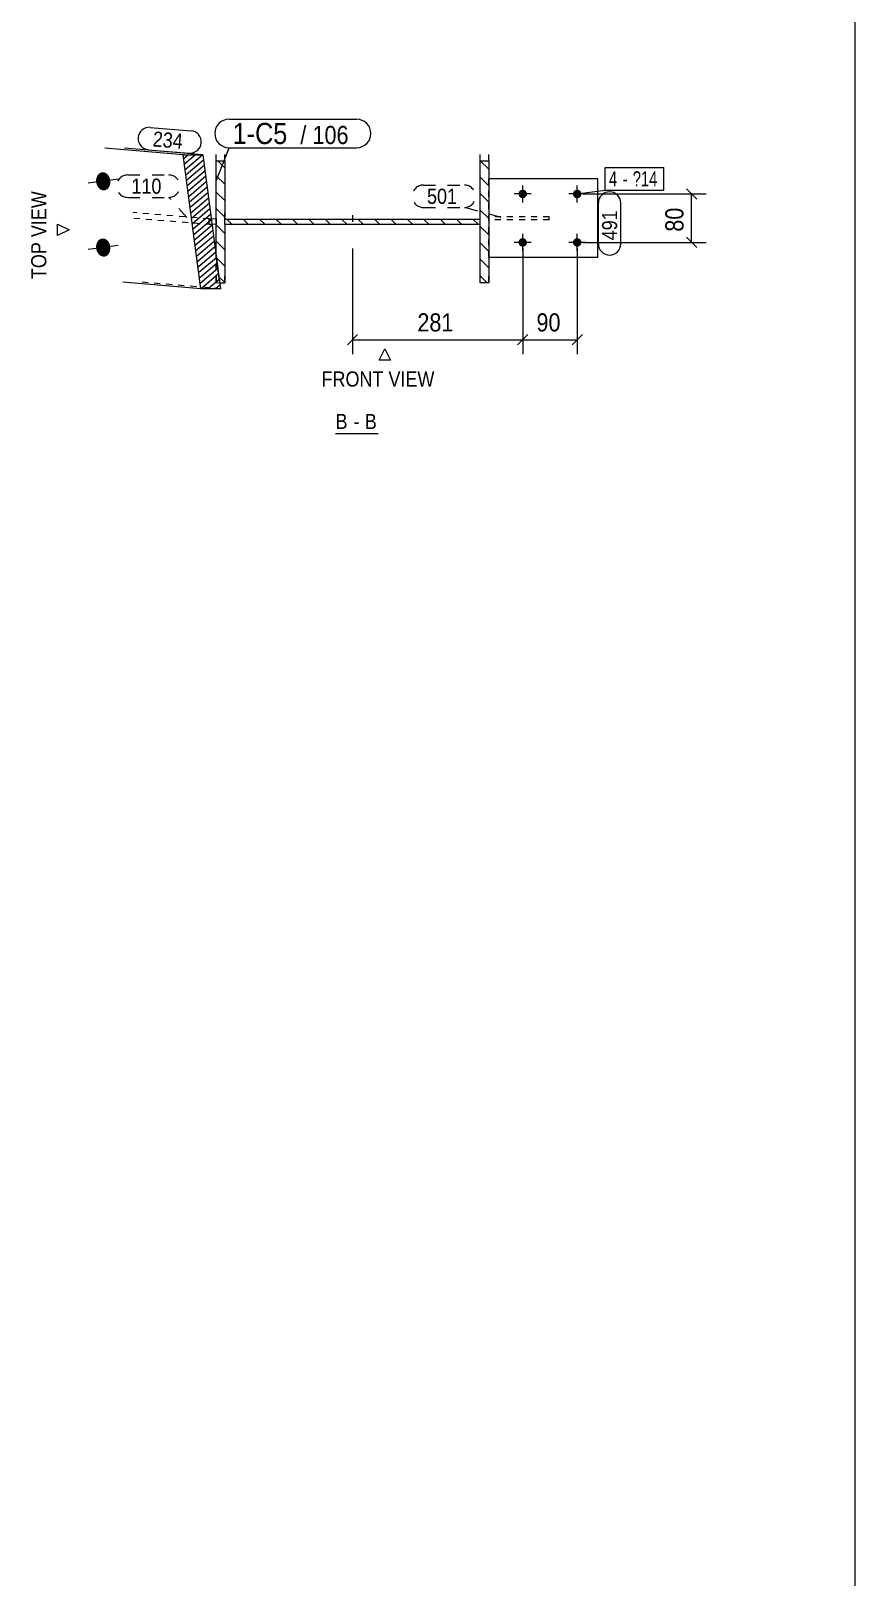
# Model space of a CAD drawing. Header units: millimetres. Extents: x 2 to 579, y 1 to 825.
# Drawn here: x 442.9 to 579, y 310.4 to 565.7 of the extents above; entities that cross this region are included whole.
import ezdxf

# ---------------------------------------------------------------- set-up
doc = ezdxf.new("R2010")
doc.units = ezdxf.units.MM
for name, pattern in [('XKITLINE00', [0]), ('XKITLINE01', [4, 1, -1, 1, -1]), ('XKITLINE02', [4, 2, -2]), ('XKITLINE03', [6, 3, -1, 1, -1])]:
    doc.linetypes.add(name, pattern=pattern)
for name, color, linetype, lineweight in [('Bolt', 3, 'Continuous', 0), ('BoltMark', 7, 'Continuous', 0), ('Dimensions', 7, 'Continuous', 0), ('DrawingSheet', 5, 'Continuous', 0), ('OtherObjectType', 7, 'Continuous', 0), ('Part', 2, 'Continuous', 0), ('PartMark', 7, 'Continuous', 0)]:
    doc.layers.add(name, color=color, linetype=linetype, lineweight=lineweight)
doc.styles.add('ARIAL', font='ARIAL.TTF')
doc.styles.add('ARIAL_NARROW', font='ARIALN.TTF')

# ---------------------------------------------------------------- blocks, each defined once
blk = doc.blocks.new('*A3')
at = {"layer": 'Part', "color": 7, "linetype": 'XKITLINE00', "lineweight": 0}
for p, q in [((468.94, 545.24), (468.15, 544.57)), ((470.11, 545.24), (468.27, 543.68)), ((471.29, 545.24), (468.38, 542.78)), ((471.41, 544.35), (468.5, 541.89)), ((471.29, 545.24), (471.29, 545.24)), ((471.53, 543.45), (468.62, 540.99)), ((471.65, 542.56), (468.74, 540.1)), ((471.76, 541.66), (468.86, 539.2)), ((471.88, 540.77), (468.98, 538.31)), ((472, 539.87), (469.1, 537.41)), ((472.12, 538.98), (469.22, 536.52)), ((472.24, 538.08), (469.34, 535.62)), ((472.36, 537.19), (469.46, 534.73)), ((472.48, 536.29), (469.58, 533.83)), ((472.6, 535.4), (469.69, 532.94)), ((472.72, 534.5), (469.81, 532.04)), ((472.84, 533.61), (469.93, 531.15)), ((472.95, 532.71), (470.05, 530.25)), ((473.07, 531.82), (470.17, 529.36)), ((473.19, 530.92), (470.29, 528.46)), ((473.31, 530.03), (470.41, 527.57)), ((473.43, 529.13), (470.53, 526.67)), ((473.55, 528.24), (470.65, 525.78)), ((473.67, 527.35), (470.77, 524.89)), ((473.79, 526.45), (470.88, 523.99)), ((473.91, 525.56), (471.03, 523.12)), ((474.03, 524.66), (472.21, 523.12)), ((474.15, 523.77), (473.38, 523.12))]:
    blk.add_line(p, q, dxfattribs=at)
blk = doc.blocks.new('*A4')
at = {"layer": 'Part', "color": 7, "linetype": 'XKITLINE00', "lineweight": 0}
for p, q in [((474.92, 543.09), (473.78, 544.24)), ((518.52, 542.84), (517.12, 544.24)), ((517.12, 544.24), (517.12, 544.24)), ((474.92, 540.38), (473.52, 541.78)), ((518.52, 540.13), (517.12, 541.53)), ((474.92, 537.67), (473.52, 539.07)), ((518.52, 537.42), (517.12, 538.82)), ((474.92, 534.96), (473.52, 536.36)), ((474.92, 532.25), (473.52, 533.65)), ((476.16, 533.73), (475.26, 534.63)), ((478.87, 533.73), (477.96, 534.63)), ((481.58, 533.73), (480.67, 534.63)), ((484.29, 533.73), (483.38, 534.63)), ((487, 533.73), (486.09, 534.63)), ((489.71, 533.73), (488.8, 534.63)), ((492.41, 533.73), (491.51, 534.63)), ((495.12, 533.73), (494.22, 534.63)), ((497.83, 533.73), (496.93, 534.63)), ((500.54, 533.73), (499.64, 534.63)), ((503.25, 533.73), (502.35, 534.63)), ((505.96, 533.73), (505.05, 534.63)), ((508.67, 533.73), (507.76, 534.63)), ((511.38, 533.73), (510.47, 534.63)), ((514.09, 533.73), (513.18, 534.63)), ((516.8, 533.73), (515.89, 534.63)), ((518.52, 534.71), (517.12, 536.11)), ((518.52, 532), (517.12, 533.4)), ((474.92, 529.55), (473.52, 530.95)), ((518.52, 529.29), (517.12, 530.69)), ((474.92, 526.84), (473.55, 528.21)), ((518.52, 526.58), (517.12, 527.98)), ((474.92, 524.13), (473.97, 525.08)), ((518.27, 524.12), (517.12, 525.27))]:
    blk.add_line(p, q, dxfattribs=at)
blk = doc.blocks.new('*A63')
at = {"layer": 'Bolt'}
for points in [[(456.03, 540.98), (456.04, 540.94), (456.04, 540.91), (456.04, 540.87), (456.05, 540.83), (456.05, 540.8), (456.05, 540.76), (456.05, 540.72), (456.04, 540.69), (456.04, 540.65), (456.04, 540.61), (456.04, 540.58), (456.03, 540.54), (456.03, 540.51), (456.02, 540.47), (456.02, 540.44), (456.01, 540.4), (456, 540.37), (455.99, 540.33), (455.99, 540.3), (455.98, 540.26), (455.97, 540.23), (455.96, 540.2), (455.94, 540.16), (455.93, 540.13), (455.92, 540.1), (455.91, 540.07), (455.89, 540.04), (455.88, 540.01), (455.86, 539.98), (455.85, 539.95), (455.83, 539.92), (455.81, 539.89), (455.79, 539.86), (455.78, 539.84), (455.76, 539.81), (455.74, 539.78), (455.72, 539.76), (455.7, 539.73), (455.68, 539.71), (455.66, 539.69), (455.64, 539.67), (455.61, 539.64), (455.59, 539.62), (455.57, 539.6), (455.54, 539.58), (455.52, 539.56), (455.5, 539.55), (455.47, 539.53), (455.45, 539.51), (455.42, 539.5), (455.39, 539.48), (455.37, 539.47), (455.34, 539.46), (455.32, 539.44), (455.29, 539.43), (455.26, 539.42), (455.23, 539.41), (455.21, 539.4), (455.18, 539.4), (455.15, 539.39), (455.12, 539.38), (455.09, 539.38), (455.07, 539.37), (455.04, 539.37), (455.01, 539.37), (454.98, 539.37), (454.95, 539.37), (454.92, 539.37), (454.89, 539.37), (454.86, 539.37), (454.84, 539.37), (454.81, 539.38), (454.78, 539.38), (454.75, 539.39), (454.72, 539.39), (454.69, 539.4), (454.66, 539.41), (454.64, 539.42), (454.61, 539.43), (454.58, 539.44), (454.55, 539.45), (454.52, 539.46), (454.5, 539.48), (454.47, 539.49), (454.44, 539.51), (454.41, 539.52), (454.39, 539.54), (454.36, 539.56), (454.34, 539.58), (454.31, 539.59), (454.28, 539.61), (454.26, 539.63), (454.24, 539.66), (454.21, 539.68), (454.19, 539.7), (454.16, 539.72), (454.14, 539.75), (454.12, 539.77), (454.1, 539.8), (454.07, 539.83), (454.05, 539.85), (454.03, 539.88), (454.01, 539.91), (453.99, 539.94), (453.97, 539.96), (453.96, 539.99), (453.94, 540.02), (453.92, 540.06), (453.9, 540.09), (453.89, 540.12), (453.87, 540.15), (453.86, 540.18), (453.84, 540.22), (453.83, 540.25), (453.81, 540.28), (453.8, 540.32), (453.79, 540.35), (453.78, 540.39), (453.77, 540.42), (453.76, 540.46), (453.75, 540.49), (453.74, 540.53), (453.73, 540.56), (453.73, 540.6), (453.72, 540.63), (453.71, 540.67), (453.71, 540.71), (453.7, 540.74), (453.7, 540.78), (453.7, 540.82), (453.69, 540.85), (453.69, 540.89), (453.69, 540.93), (453.69, 540.96), (453.69, 541), (453.69, 541.04), (453.69, 541.07), (453.7, 541.11), (453.7, 541.15), (453.7, 541.18), (453.71, 541.22), (453.71, 541.25), (453.72, 541.29), (453.73, 541.32), (453.73, 541.36), (453.74, 541.39), (453.75, 541.43), (453.76, 541.46), (453.77, 541.49), (453.78, 541.53), (453.79, 541.56), (453.81, 541.59), (453.82, 541.62), (453.83, 541.65), (453.85, 541.69), (453.86, 541.72), (453.88, 541.75), (453.89, 541.78), (453.91, 541.8), (453.92, 541.83), (453.94, 541.86), (453.96, 541.89), (453.98, 541.91), (454, 541.94), (454.02, 541.96), (454.04, 541.99), (454.06, 542.01), (454.08, 542.04), (454.1, 542.06), (454.12, 542.08), (454.15, 542.1), (454.17, 542.12), (454.19, 542.14), (454.22, 542.16), (454.24, 542.18), (454.27, 542.19), (454.29, 542.21), (454.32, 542.23), (454.34, 542.24), (454.37, 542.25), (454.39, 542.27), (454.42, 542.28), (454.45, 542.29), (454.48, 542.3), (454.5, 542.31), (454.53, 542.32), (454.56, 542.33), (454.59, 542.33), (454.61, 542.34), (454.64, 542.34), (454.67, 542.35), (454.7, 542.35), (454.73, 542.35), (454.76, 542.36), (454.79, 542.36), (454.81, 542.36), (454.84, 542.36), (454.87, 542.35), (454.9, 542.35), (454.93, 542.35), (454.96, 542.34), (454.99, 542.34), (455.02, 542.33), (455.05, 542.32), (455.07, 542.31), (455.1, 542.3), (455.13, 542.29), (455.16, 542.28), (455.19, 542.27), (455.21, 542.26), (455.24, 542.25), (455.27, 542.23), (455.3, 542.22), (455.32, 542.2), (455.35, 542.18), (455.38, 542.17), (455.4, 542.15), (455.43, 542.13), (455.45, 542.11), (455.48, 542.09), (455.5, 542.07), (455.53, 542.05), (455.55, 542.02), (455.57, 542), (455.6, 541.97), (455.62, 541.95), (455.64, 541.92), (455.66, 541.9), (455.68, 541.87), (455.7, 541.84), (455.72, 541.82), (455.74, 541.79), (455.76, 541.76), (455.78, 541.73), (455.8, 541.7), (455.82, 541.67), (455.83, 541.64), (455.85, 541.61), (455.87, 541.57), (455.88, 541.54), (455.9, 541.51), (455.91, 541.47), (455.92, 541.44), (455.93, 541.41), (455.95, 541.37), (455.96, 541.34), (455.97, 541.3), (455.98, 541.27), (455.99, 541.23), (456, 541.2), (456, 541.16), (456.01, 541.13), (456.02, 541.09), (456.02, 541.05), (456.03, 541.02)], [(456.03, 530.04), (456.04, 530), (456.04, 529.97), (456.04, 529.93), (456.05, 529.89), (456.05, 529.86), (456.05, 529.82), (456.05, 529.78), (456.04, 529.75), (456.04, 529.71), (456.04, 529.67), (456.04, 529.64), (456.03, 529.6), (456.03, 529.57), (456.02, 529.53), (456.02, 529.5), (456.01, 529.46), (456, 529.43), (455.99, 529.39), (455.99, 529.36), (455.98, 529.32), (455.97, 529.29), (455.96, 529.26), (455.94, 529.22), (455.93, 529.19), (455.92, 529.16), (455.91, 529.13), (455.89, 529.1), (455.88, 529.07), (455.86, 529.04), (455.85, 529.01), (455.83, 528.98), (455.81, 528.95), (455.79, 528.92), (455.78, 528.9), (455.76, 528.87), (455.74, 528.85), (455.72, 528.82), (455.7, 528.8), (455.68, 528.77), (455.66, 528.75), (455.64, 528.73), (455.61, 528.7), (455.59, 528.68), (455.57, 528.66), (455.54, 528.64), (455.52, 528.63), (455.5, 528.61), (455.47, 528.59), (455.45, 528.57), (455.42, 528.56), (455.39, 528.54), (455.37, 528.53), (455.34, 528.52), (455.32, 528.51), (455.29, 528.49), (455.26, 528.48), (455.23, 528.47), (455.21, 528.47), (455.18, 528.46), (455.15, 528.45), (455.12, 528.44), (455.09, 528.44), (455.07, 528.44), (455.04, 528.43), (455.01, 528.43), (454.98, 528.43), (454.95, 528.43), (454.92, 528.43), (454.89, 528.43), (454.86, 528.43), (454.84, 528.43), (454.81, 528.44), (454.78, 528.44), (454.75, 528.45), (454.72, 528.45), (454.69, 528.46), (454.66, 528.47), (454.64, 528.48), (454.61, 528.49), (454.58, 528.5), (454.55, 528.51), (454.52, 528.52), (454.5, 528.54), (454.47, 528.55), (454.44, 528.57), (454.41, 528.58), (454.39, 528.6), (454.36, 528.62), (454.34, 528.64), (454.31, 528.66), (454.28, 528.67), (454.26, 528.7), (454.24, 528.72), (454.21, 528.74), (454.19, 528.76), (454.16, 528.79), (454.14, 528.81), (454.12, 528.83), (454.1, 528.86), (454.07, 528.89), (454.05, 528.91), (454.03, 528.94), (454.01, 528.97), (453.99, 529), (453.97, 529.03), (453.96, 529.05), (453.94, 529.09), (453.92, 529.12), (453.9, 529.15), (453.89, 529.18), (453.87, 529.21), (453.86, 529.24), (453.84, 529.28), (453.83, 529.31), (453.81, 529.34), (453.8, 529.38), (453.79, 529.41), (453.78, 529.45), (453.77, 529.48), (453.76, 529.52), (453.75, 529.55), (453.74, 529.59), (453.73, 529.62), (453.73, 529.66), (453.72, 529.7), (453.71, 529.73), (453.71, 529.77), (453.7, 529.8), (453.7, 529.84), (453.7, 529.88), (453.69, 529.91), (453.69, 529.95), (453.69, 529.99), (453.69, 530.02), (453.69, 530.06), (453.69, 530.1), (453.69, 530.13), (453.7, 530.17), (453.7, 530.21), (453.7, 530.24), (453.71, 530.28), (453.71, 530.31), (453.72, 530.35), (453.73, 530.38), (453.73, 530.42), (453.74, 530.45), (453.75, 530.49), (453.76, 530.52), (453.77, 530.55), (453.78, 530.59), (453.79, 530.62), (453.81, 530.65), (453.82, 530.68), (453.83, 530.72), (453.85, 530.75), (453.86, 530.78), (453.88, 530.81), (453.89, 530.84), (453.91, 530.86), (453.92, 530.89), (453.94, 530.92), (453.96, 530.95), (453.98, 530.97), (454, 531), (454.02, 531.02), (454.04, 531.05), (454.06, 531.07), (454.08, 531.1), (454.1, 531.12), (454.12, 531.14), (454.15, 531.16), (454.17, 531.18), (454.19, 531.2), (454.22, 531.22), (454.24, 531.24), (454.27, 531.25), (454.29, 531.27), (454.32, 531.29), (454.34, 531.3), (454.37, 531.31), (454.39, 531.33), (454.42, 531.34), (454.45, 531.35), (454.48, 531.36), (454.5, 531.37), (454.53, 531.38), (454.56, 531.39), (454.59, 531.39), (454.61, 531.4), (454.64, 531.4), (454.67, 531.41), (454.7, 531.41), (454.73, 531.41), (454.76, 531.42), (454.79, 531.42), (454.81, 531.42), (454.84, 531.42), (454.87, 531.41), (454.9, 531.41), (454.93, 531.41), (454.96, 531.4), (454.99, 531.4), (455.02, 531.39), (455.05, 531.38), (455.07, 531.37), (455.1, 531.37), (455.13, 531.36), (455.16, 531.34), (455.19, 531.33), (455.21, 531.32), (455.24, 531.31), (455.27, 531.29), (455.3, 531.28), (455.32, 531.26), (455.35, 531.24), (455.38, 531.23), (455.4, 531.21), (455.43, 531.19), (455.45, 531.17), (455.48, 531.15), (455.5, 531.13), (455.53, 531.11), (455.55, 531.08), (455.57, 531.06), (455.6, 531.04), (455.62, 531.01), (455.64, 530.98), (455.66, 530.96), (455.68, 530.93), (455.7, 530.9), (455.72, 530.88), (455.74, 530.85), (455.76, 530.82), (455.78, 530.79), (455.8, 530.76), (455.82, 530.73), (455.83, 530.7), (455.85, 530.67), (455.87, 530.63), (455.88, 530.6), (455.9, 530.57), (455.91, 530.54), (455.92, 530.5), (455.93, 530.47), (455.95, 530.43), (455.96, 530.4), (455.97, 530.36), (455.98, 530.33), (455.99, 530.29), (456, 530.26), (456, 530.22), (456.01, 530.19), (456.02, 530.15), (456.02, 530.11), (456.03, 530.08)]]:
    blk.add_hatch(color=3, dxfattribs=at).paths.add_polyline_path(points, flags=17)
at = {"layer": 'Bolt', "color": 3, "linetype": 'XKITLINE00', "lineweight": 0}
for p, q in [((457.34, 541.19), (452.39, 540.53)), ((457.34, 530.25), (452.39, 529.59))]:
    blk.add_line(p, q, dxfattribs=at)
blk = doc.blocks.new('*A64')
at = {"layer": 'Bolt'}
for points in [[(524.09, 538.07), (524.05, 538.07), (524.02, 538.07), (523.99, 538.08), (523.95, 538.09), (523.92, 538.1), (523.89, 538.11), (523.86, 538.12), (523.82, 538.13), (523.79, 538.15), (523.76, 538.17), (523.73, 538.18), (523.71, 538.2), (523.68, 538.23), (523.65, 538.25), (523.63, 538.27), (523.6, 538.3), (523.58, 538.32), (523.56, 538.35), (523.54, 538.38), (523.52, 538.41), (523.51, 538.44), (523.49, 538.47), (523.48, 538.5), (523.46, 538.53), (523.45, 538.56), (523.44, 538.6), (523.44, 538.63), (523.43, 538.66), (523.43, 538.7), (523.42, 538.73), (523.42, 538.77), (523.42, 538.8), (523.43, 538.84), (523.43, 538.87), (523.44, 538.9), (523.44, 538.94), (523.45, 538.97), (523.46, 539), (523.48, 539.03), (523.49, 539.07), (523.51, 539.1), (523.52, 539.13), (523.54, 539.16), (523.56, 539.18), (523.58, 539.21), (523.6, 539.24), (523.63, 539.26), (523.65, 539.29), (523.68, 539.31), (523.71, 539.33), (523.73, 539.35), (523.76, 539.37), (523.79, 539.38), (523.82, 539.4), (523.86, 539.41), (523.89, 539.43), (523.92, 539.44), (523.95, 539.45), (523.99, 539.45), (524.02, 539.46), (524.05, 539.46), (524.09, 539.47), (524.12, 539.47), (524.16, 539.47), (524.19, 539.46), (524.23, 539.46), (524.26, 539.45), (524.29, 539.45), (524.33, 539.44), (524.36, 539.43), (524.39, 539.41), (524.42, 539.4), (524.45, 539.38), (524.48, 539.37), (524.51, 539.35), (524.54, 539.33), (524.57, 539.31), (524.59, 539.29), (524.62, 539.26), (524.64, 539.24), (524.66, 539.21), (524.69, 539.18), (524.71, 539.16), (524.72, 539.13), (524.74, 539.1), (524.76, 539.07), (524.77, 539.03), (524.78, 539), (524.79, 538.97), (524.8, 538.94), (524.81, 538.9), (524.82, 538.87), (524.82, 538.84), (524.82, 538.8), (524.82, 538.77), (524.82, 538.73), (524.82, 538.7), (524.82, 538.66), (524.81, 538.63), (524.8, 538.6), (524.79, 538.56), (524.78, 538.53), (524.77, 538.5), (524.76, 538.47), (524.74, 538.44), (524.72, 538.41), (524.71, 538.38), (524.69, 538.35), (524.66, 538.32), (524.64, 538.3), (524.62, 538.27), (524.59, 538.25), (524.57, 538.23), (524.54, 538.2), (524.51, 538.18), (524.48, 538.17), (524.45, 538.15), (524.42, 538.13), (524.39, 538.12), (524.36, 538.11), (524.33, 538.1), (524.29, 538.09), (524.26, 538.08), (524.23, 538.07), (524.19, 538.07), (524.16, 538.07), (524.12, 538.07)], [(533.09, 538.07), (533.05, 538.07), (533.02, 538.07), (532.99, 538.08), (532.95, 538.09), (532.92, 538.1), (532.89, 538.11), (532.86, 538.12), (532.82, 538.13), (532.79, 538.15), (532.76, 538.17), (532.73, 538.18), (532.71, 538.2), (532.68, 538.23), (532.65, 538.25), (532.63, 538.27), (532.6, 538.3), (532.58, 538.32), (532.56, 538.35), (532.54, 538.38), (532.52, 538.41), (532.51, 538.44), (532.49, 538.47), (532.48, 538.5), (532.46, 538.53), (532.45, 538.56), (532.44, 538.6), (532.44, 538.63), (532.43, 538.66), (532.43, 538.7), (532.42, 538.73), (532.42, 538.77), (532.42, 538.8), (532.43, 538.84), (532.43, 538.87), (532.44, 538.9), (532.44, 538.94), (532.45, 538.97), (532.46, 539), (532.48, 539.03), (532.49, 539.07), (532.51, 539.1), (532.52, 539.13), (532.54, 539.16), (532.56, 539.18), (532.58, 539.21), (532.6, 539.24), (532.63, 539.26), (532.65, 539.29), (532.68, 539.31), (532.71, 539.33), (532.73, 539.35), (532.76, 539.37), (532.79, 539.38), (532.82, 539.4), (532.86, 539.41), (532.89, 539.43), (532.92, 539.44), (532.95, 539.45), (532.99, 539.45), (533.02, 539.46), (533.05, 539.46), (533.09, 539.47), (533.12, 539.47), (533.16, 539.47), (533.19, 539.46), (533.23, 539.46), (533.26, 539.45), (533.29, 539.45), (533.33, 539.44), (533.36, 539.43), (533.39, 539.41), (533.42, 539.4), (533.45, 539.38), (533.48, 539.37), (533.51, 539.35), (533.54, 539.33), (533.57, 539.31), (533.59, 539.29), (533.62, 539.26), (533.64, 539.24), (533.66, 539.21), (533.69, 539.18), (533.71, 539.16), (533.72, 539.13), (533.74, 539.1), (533.76, 539.07), (533.77, 539.03), (533.78, 539), (533.79, 538.97), (533.8, 538.94), (533.81, 538.9), (533.82, 538.87), (533.82, 538.84), (533.82, 538.8), (533.82, 538.77), (533.82, 538.73), (533.82, 538.7), (533.82, 538.66), (533.81, 538.63), (533.8, 538.6), (533.79, 538.56), (533.78, 538.53), (533.77, 538.5), (533.76, 538.47), (533.74, 538.44), (533.72, 538.41), (533.71, 538.38), (533.69, 538.35), (533.66, 538.32), (533.64, 538.3), (533.62, 538.27), (533.59, 538.25), (533.57, 538.23), (533.54, 538.2), (533.51, 538.18), (533.48, 538.17), (533.45, 538.15), (533.42, 538.13), (533.39, 538.12), (533.36, 538.11), (533.33, 538.1), (533.29, 538.09), (533.26, 538.08), (533.23, 538.07), (533.19, 538.07), (533.16, 538.07), (533.12, 538.07)], [(524.09, 530.07), (524.05, 530.07), (524.02, 530.07), (523.99, 530.08), (523.95, 530.09), (523.92, 530.1), (523.89, 530.11), (523.86, 530.12), (523.82, 530.13), (523.79, 530.15), (523.76, 530.17), (523.73, 530.18), (523.71, 530.2), (523.68, 530.23), (523.65, 530.25), (523.63, 530.27), (523.6, 530.3), (523.58, 530.32), (523.56, 530.35), (523.54, 530.38), (523.52, 530.41), (523.51, 530.44), (523.49, 530.47), (523.48, 530.5), (523.46, 530.53), (523.45, 530.56), (523.44, 530.6), (523.44, 530.63), (523.43, 530.66), (523.43, 530.7), (523.42, 530.73), (523.42, 530.77), (523.42, 530.8), (523.43, 530.84), (523.43, 530.87), (523.44, 530.9), (523.44, 530.94), (523.45, 530.97), (523.46, 531), (523.48, 531.03), (523.49, 531.07), (523.51, 531.1), (523.52, 531.13), (523.54, 531.16), (523.56, 531.18), (523.58, 531.21), (523.6, 531.24), (523.63, 531.26), (523.65, 531.29), (523.68, 531.31), (523.71, 531.33), (523.73, 531.35), (523.76, 531.37), (523.79, 531.38), (523.82, 531.4), (523.86, 531.41), (523.89, 531.43), (523.92, 531.44), (523.95, 531.45), (523.99, 531.45), (524.02, 531.46), (524.05, 531.46), (524.09, 531.47), (524.12, 531.47), (524.16, 531.47), (524.19, 531.46), (524.23, 531.46), (524.26, 531.45), (524.29, 531.45), (524.33, 531.44), (524.36, 531.43), (524.39, 531.41), (524.42, 531.4), (524.45, 531.38), (524.48, 531.37), (524.51, 531.35), (524.54, 531.33), (524.57, 531.31), (524.59, 531.29), (524.62, 531.26), (524.64, 531.24), (524.66, 531.21), (524.69, 531.18), (524.71, 531.16), (524.72, 531.13), (524.74, 531.1), (524.76, 531.07), (524.77, 531.03), (524.78, 531), (524.79, 530.97), (524.8, 530.94), (524.81, 530.9), (524.82, 530.87), (524.82, 530.84), (524.82, 530.8), (524.82, 530.77), (524.82, 530.73), (524.82, 530.7), (524.82, 530.66), (524.81, 530.63), (524.8, 530.6), (524.79, 530.56), (524.78, 530.53), (524.77, 530.5), (524.76, 530.47), (524.74, 530.44), (524.72, 530.41), (524.71, 530.38), (524.69, 530.35), (524.66, 530.32), (524.64, 530.3), (524.62, 530.27), (524.59, 530.25), (524.57, 530.23), (524.54, 530.2), (524.51, 530.18), (524.48, 530.17), (524.45, 530.15), (524.42, 530.13), (524.39, 530.12), (524.36, 530.11), (524.33, 530.1), (524.29, 530.09), (524.26, 530.08), (524.23, 530.07), (524.19, 530.07), (524.16, 530.07), (524.12, 530.07)], [(533.09, 530.07), (533.05, 530.07), (533.02, 530.07), (532.99, 530.08), (532.95, 530.09), (532.92, 530.1), (532.89, 530.11), (532.86, 530.12), (532.82, 530.13), (532.79, 530.15), (532.76, 530.17), (532.73, 530.18), (532.71, 530.2), (532.68, 530.23), (532.65, 530.25), (532.63, 530.27), (532.6, 530.3), (532.58, 530.32), (532.56, 530.35), (532.54, 530.38), (532.52, 530.41), (532.51, 530.44), (532.49, 530.47), (532.48, 530.5), (532.46, 530.53), (532.45, 530.56), (532.44, 530.6), (532.44, 530.63), (532.43, 530.66), (532.43, 530.7), (532.42, 530.73), (532.42, 530.77), (532.42, 530.8), (532.43, 530.84), (532.43, 530.87), (532.44, 530.9), (532.44, 530.94), (532.45, 530.97), (532.46, 531), (532.48, 531.03), (532.49, 531.07), (532.51, 531.1), (532.52, 531.13), (532.54, 531.16), (532.56, 531.18), (532.58, 531.21), (532.6, 531.24), (532.63, 531.26), (532.65, 531.29), (532.68, 531.31), (532.71, 531.33), (532.73, 531.35), (532.76, 531.37), (532.79, 531.38), (532.82, 531.4), (532.86, 531.41), (532.89, 531.43), (532.92, 531.44), (532.95, 531.45), (532.99, 531.45), (533.02, 531.46), (533.05, 531.46), (533.09, 531.47), (533.12, 531.47), (533.16, 531.47), (533.19, 531.46), (533.23, 531.46), (533.26, 531.45), (533.29, 531.45), (533.33, 531.44), (533.36, 531.43), (533.39, 531.41), (533.42, 531.4), (533.45, 531.38), (533.48, 531.37), (533.51, 531.35), (533.54, 531.33), (533.57, 531.31), (533.59, 531.29), (533.62, 531.26), (533.64, 531.24), (533.66, 531.21), (533.69, 531.18), (533.71, 531.16), (533.72, 531.13), (533.74, 531.1), (533.76, 531.07), (533.77, 531.03), (533.78, 531), (533.79, 530.97), (533.8, 530.94), (533.81, 530.9), (533.82, 530.87), (533.82, 530.84), (533.82, 530.8), (533.82, 530.77), (533.82, 530.73), (533.82, 530.7), (533.82, 530.66), (533.81, 530.63), (533.8, 530.6), (533.79, 530.56), (533.78, 530.53), (533.77, 530.5), (533.76, 530.47), (533.74, 530.44), (533.72, 530.41), (533.71, 530.38), (533.69, 530.35), (533.66, 530.32), (533.64, 530.3), (533.62, 530.27), (533.59, 530.25), (533.57, 530.23), (533.54, 530.2), (533.51, 530.18), (533.48, 530.17), (533.45, 530.15), (533.42, 530.13), (533.39, 530.12), (533.36, 530.11), (533.33, 530.1), (533.29, 530.09), (533.26, 530.08), (533.23, 530.07), (533.19, 530.07), (533.16, 530.07), (533.12, 530.07)]]:
    blk.add_hatch(color=3, dxfattribs=at).paths.add_polyline_path(points, flags=17)
at = {"layer": 'Bolt', "color": 3, "linetype": 'XKITLINE00', "lineweight": 0}
for p, q in [((525.52, 538.77), (522.72, 538.77)), ((524.12, 537.37), (524.12, 540.17)), ((534.52, 538.77), (531.72, 538.77)), ((533.12, 537.37), (533.12, 540.17)), ((524.12, 529.37), (524.12, 532.17)), ((533.12, 529.37), (533.12, 532.17)), ((525.52, 530.77), (522.72, 530.77)), ((534.52, 530.77), (531.72, 530.77))]:
    blk.add_line(p, q, dxfattribs=at)
blk = doc.blocks.new('*A65')
at = {"layer": 'Part', "color": 2, "linetype": 'XKITLINE00', "lineweight": 0}
for p, q in [((468.06, 545.24), (455.13, 546.31)), ((471.29, 545.24), (458.36, 546.31)), ((471, 523.12), (468.06, 545.24)), ((468.06, 545.24), (471.29, 545.24)), ((471.29, 545.24), (474.23, 523.12)), ((471, 523.12), (458.08, 524.19)), ((474.23, 523.12), (471, 523.12))]:
    blk.add_line(p, q, dxfattribs=at)
at = {"layer": 'Part', "color": 7, "linetype": 'XKITLINE01', "lineweight": 0}
blk.add_line((474.23, 523.12), (461.31, 524.19), dxfattribs=at)
blk = doc.blocks.new('*A66')
at = {"layer": 'Part', "color": 2, "linetype": 'XKITLINE00', "lineweight": 0}
for p, q in [((473.52, 544.24), (473.52, 545.3)), ((473.52, 528.44), (473.52, 544.24)), ((473.52, 544.24), (474.92, 544.24)), ((474.92, 544.24), (474.92, 545.3)), ((474.92, 544.24), (474.92, 534.63)), ((517.12, 544.24), (517.12, 545.3)), ((517.12, 534.63), (517.12, 544.24)), ((517.12, 544.24), (518.52, 544.24)), ((518.52, 544.24), (518.52, 545.3)), ((518.52, 544.24), (518.52, 524.12)), ((474.92, 534.63), (517.12, 534.63)), ((517.12, 533.73), (474.92, 533.73)), ((474.92, 533.73), (474.92, 524.12)), ((517.12, 524.12), (517.12, 533.73)), ((474.1, 524.12), (473.52, 528.44)), ((474.1, 524.12), (474.92, 524.12)), ((518.52, 524.12), (517.12, 524.12))]:
    blk.add_line(p, q, dxfattribs=at)
at = {"layer": 'Part', "color": 7, "linetype": 'XKITLINE01', "lineweight": 0}
for p, q in [((474.92, 534.63), (474.92, 535.7)), ((474.92, 533.73), (474.92, 534.8)), ((517.12, 534.63), (517.12, 535.7)), ((517.12, 533.73), (517.12, 534.8)), ((473.52, 524.17), (473.52, 528.44)), ((473.52, 525.19), (473.52, 524.17)), ((473.52, 524.17), (474.1, 524.12)), ((474.92, 524.12), (474.92, 525.19)), ((517.12, 524.12), (517.12, 525.19)), ((518.52, 524.12), (518.52, 525.19))]:
    blk.add_line(p, q, dxfattribs=at)
at = {"layer": 'Part', "color": 7, "linetype": 'XKITLINE03', "lineweight": 0}
blk.add_line((496.02, 535.25), (496.02, 534.18), dxfattribs=at)
blk = doc.blocks.new('*A67')
at = {"layer": 'Part', "color": 7, "linetype": 'XKITLINE01', "lineweight": 0}
for p, q in [((472.36, 534.66), (459.78, 535.7)), ((459.9, 534.8), (472.36, 533.77)), ((472.36, 534.66), (472.69, 534.68)), ((472.36, 533.77), (472.36, 534.66)), ((472.36, 533.77), (472.81, 533.79)), ((473.52, 533.82), (473.52, 534.8)), ((473.53, 534.72), (473.52, 533.82)), ((473.52, 534.72), (473.53, 534.72)), ((473.53, 534.72), (473.53, 535.7))]:
    blk.add_line(p, q, dxfattribs=at)
at = {"layer": 'Part', "color": 2, "linetype": 'XKITLINE00', "lineweight": 0}
for p, q in [((472.69, 534.68), (473.52, 534.72)), ((472.81, 533.79), (473.52, 533.82))]:
    blk.add_line(p, q, dxfattribs=at)
blk = doc.blocks.new('*A68')
at = {"layer": 'Part', "color": 2, "linetype": 'XKITLINE00', "lineweight": 0}
for p, q in [((536.52, 541.27), (518.52, 541.27)), ((536.52, 528.27), (536.52, 541.27)), ((536.52, 528.27), (518.52, 528.27))]:
    blk.add_line(p, q, dxfattribs=at)
at = {"layer": 'Part', "color": 7, "linetype": 'XKITLINE01', "lineweight": 0}
blk.add_line((518.52, 528.27), (518.52, 541.27), dxfattribs=at)
blk = doc.blocks.new('*A69')
at = {"layer": 'Part', "color": 7, "linetype": 'XKITLINE01', "lineweight": 0}
for p, q in [((528.52, 535.02), (518.52, 535.02)), ((518.52, 534.52), (518.52, 535.02)), ((528.52, 534.52), (518.52, 534.52)), ((528.52, 534.52), (528.52, 535.02))]:
    blk.add_line(p, q, dxfattribs=at)
blk = doc.blocks.new('*A70')
at = {"layer": 'DrawingSheet', "color": 5, "linetype": 'XKITLINE00', "lineweight": 0}
blk.add_line((579, 5), (579, 825), dxfattribs=at)
blk = doc.blocks.new('*A186')
at = {"layer": 'Dimensions', "color": 7, "linetype": 'XKITLINE00', "lineweight": 0}
for p, q in [((534.12, 538.77), (554.42, 538.77)), ((551.18, 539.62), (552.87, 537.92)), ((552.02, 530.77), (552.02, 538.77)), ((551.18, 531.62), (552.87, 529.92)), ((534.12, 530.77), (554.42, 530.77))]:
    blk.add_line(p, q, dxfattribs=at)
at = {"layer": 'Dimensions', "color": 3}
for p in [(552.02, 538.77), (552.02, 530.77)]:
    blk.add_point(p, dxfattribs=at)
at = {"layer": 'Dimensions', "color": 3, "style": 'ARIAL', "width": 0.85}
blk.add_text('80', height=3, rotation=90.0002, dxfattribs=at).set_placement((550.67, 532.54))
blk = doc.blocks.new('*A187')
at = {"layer": 'Dimensions', "color": 7, "linetype": 'XKITLINE00', "lineweight": 0}
for p, q in [((496.02, 529.77), (496.02, 512.31)), ((524.12, 529.77), (524.12, 512.31)), ((496.87, 515.56), (495.18, 513.87)), ((496.02, 514.71), (524.12, 514.71)), ((524.97, 515.56), (523.27, 513.87))]:
    blk.add_line(p, q, dxfattribs=at)
at = {"layer": 'Dimensions', "color": 3}
for p in [(496.02, 514.71), (524.12, 514.71)]:
    blk.add_point(p, dxfattribs=at)
at = {"layer": 'Dimensions', "color": 3, "style": 'ARIAL', "width": 0.85}
blk.add_text('281', height=3, dxfattribs=at).set_placement((506.74, 516.06))
blk = doc.blocks.new('*A188')
at = {"layer": 'Dimensions', "color": 7, "linetype": 'XKITLINE00', "lineweight": 0}
for p, q in [((524.12, 529.77), (524.12, 512.31)), ((533.12, 529.77), (533.12, 512.31)), ((524.97, 515.56), (523.27, 513.87)), ((524.12, 514.71), (533.12, 514.71)), ((533.97, 515.56), (532.27, 513.87))]:
    blk.add_line(p, q, dxfattribs=at)
at = {"layer": 'Dimensions', "color": 3}
for p in [(524.12, 514.71), (533.12, 514.71)]:
    blk.add_point(p, dxfattribs=at)
at = {"layer": 'Dimensions', "color": 3, "style": 'ARIAL', "width": 0.85}
blk.add_text('90', height=3, dxfattribs=at).set_placement((526.4, 516.06))
blk = doc.blocks.new('*A189')
at = {"layer": 'BoltMark', "color": 7, "linetype": 'XKITLINE00', "lineweight": 0}
for p, q in [((537.76, 543.12), (547.45, 543.12)), ((537.76, 539.42), (537.76, 543.12)), ((547.45, 539.42), (547.45, 543.12)), ((533.12, 538.77), (537.76, 539.42)), ((537.76, 539.42), (547.45, 539.42))]:
    blk.add_line(p, q, dxfattribs=at)
at = {"layer": 'BoltMark', "color": 3, "style": 'ARIAL_NARROW', "width": 0.85}
for s, p in [('4', (538.36, 540.02)), ('?14', (542.29, 540.02)), ('-', (540.63, 540.02))]:
    blk.add_text(s, height=2.5, dxfattribs=at).set_placement(p)
blk = doc.blocks.new('*A190')
at = {"layer": 'PartMark', "color": 7, "linetype": 'XKITLINE02', "lineweight": 0}
for p, q in [((507.73, 540.24), (514.49, 540.24)), ((507.73, 536.54), (514.49, 536.54)), ((520.55, 534.89), (514.49, 536.54))]:
    blk.add_line(p, q, dxfattribs=at)
for centre, start, end in [((507.73, 538.39), 90, 270), ((514.49, 538.39), 270, 90)]:
    blk.add_arc(centre, 1.85, start, end, dxfattribs=at)
at = {"layer": 'PartMark', "color": 3, "style": 'ARIAL', "width": 0.85}
blk.add_text('501', height=2.5, dxfattribs=at).set_placement((508.33, 537.14))
blk = doc.blocks.new('*A191')
at = {"layer": 'PartMark', "color": 7, "linetype": 'XKITLINE00', "lineweight": 0}
for p, q in [((536.62, 530.52), (536.62, 537.28)), ((540.32, 530.52), (540.32, 537.28))]:
    blk.add_line(p, q, dxfattribs=at)
for centre, start, end in [((538.47, 537.28), 360, 180), ((538.47, 530.52), 180, 360)]:
    blk.add_arc(centre, 1.85, start, end, dxfattribs=at)
at = {"layer": 'PartMark', "color": 3, "style": 'ARIAL', "width": 0.85}
blk.add_text('491', height=2.5, rotation=90.0002, dxfattribs=at).set_placement((539.72, 531.12))
blk = doc.blocks.new('*A192')
at = {"layer": 'PartMark', "color": 7, "linetype": 'XKITLINE02', "lineweight": 0}
for p, q in [((458.92, 541.91), (465.68, 541.91)), ((458.92, 538.21), (465.68, 538.21)), ((468.68, 534.86), (465.68, 538.21))]:
    blk.add_line(p, q, dxfattribs=at)
for centre, start, end in [((458.92, 540.06), 90, 270), ((465.68, 540.06), 270, 90)]:
    blk.add_arc(centre, 1.85, start, end, dxfattribs=at)
at = {"layer": 'PartMark', "color": 3, "style": 'ARIAL', "width": 0.85}
blk.add_text('110', height=2.5, dxfattribs=at).set_placement((459.52, 538.81))
blk = doc.blocks.new('*A193')
at = {"layer": 'PartMark', "color": 7, "linetype": 'XKITLINE00', "lineweight": 0}
for p, q in [((475.64, 551.11), (496.7, 551.11)), ((473.57, 541.04), (475.64, 546.41)), ((475.64, 546.41), (496.7, 546.41))]:
    blk.add_line(p, q, dxfattribs=at)
for centre, start, end in [((475.64, 548.76), 90, 270), ((496.7, 548.76), 270, 90)]:
    blk.add_arc(centre, 2.35, start, end, dxfattribs=at)
at = {"layer": 'PartMark', "color": 1, "style": 'ARIAL', "width": 0.85}
blk.add_text('1-C5', height=3.5, dxfattribs=at).set_placement((476.24, 547.01))
at = {"layer": 'PartMark', "color": 3, "style": 'ARIAL', "width": 0.85}
for s, p in [('/', (487.41, 547.01)), ('106', (489.42, 547.01))]:
    blk.add_text(s, height=3, dxfattribs=at).set_placement(p)
blk = doc.blocks.new('*A194')
at = {"layer": 'PartMark', "color": 7, "linetype": 'XKITLINE00', "lineweight": 0}
for p, q in [((462.62, 549.77), (469.36, 549.21)), ((462.31, 546.08), (469.05, 545.53))]:
    blk.add_line(p, q, dxfattribs=at)
for centre, start, end in [((462.47, 547.93), 85.2737, 265.2737), ((469.21, 547.37), 265.2737, 85.2737)]:
    blk.add_arc(centre, 1.85, start, end, dxfattribs=at)
at = {"layer": 'PartMark', "color": 3, "style": 'ARIAL', "width": 0.85}
blk.add_text('234', height=2.5, rotation=-4.7269, dxfattribs=at).set_placement((462.96, 546.63))
blk = doc.blocks.new('*A195')
at = {"layer": 'OtherObjectType', "color": 7, "linetype": 'XKITLINE00', "lineweight": 0}
for p, q in [((447.34, 531.93), (447.34, 533.8)), ((447.34, 533.8), (449.22, 532.86)), ((449.22, 532.86), (447.34, 531.93)), ((449.22, 532.86), (449.22, 532.86)), ((500.43, 511.34), (501.37, 513.21)), ((501.37, 513.21), (502.31, 511.34)), ((501.37, 513.21), (501.37, 513.21)), ((502.31, 511.34), (500.43, 511.34)), ((493.22, 499.21), (500.27, 499.21))]:
    blk.add_line(p, q, dxfattribs=at)
at = {"layer": 'OtherObjectType', "color": 7, "style": 'ARIAL', "width": 0.85}
blk.add_text('TOP VIEW', height=2.5, rotation=90, dxfattribs=at).set_placement((445.47, 524.71))
for s, p in [('FRONT VIEW', (490.91, 506.96)), ('B', (493.22, 499.96)), ('-', (496.19, 499.96)), ('B', (498.05, 499.96))]:
    blk.add_text(s, height=2.5, dxfattribs=at).set_placement(p)

msp = doc.modelspace()

# ---------------------------------------------------------------- block references
at = {"lineweight": 0}
for name in ['*A70', '*A194', '*A193', '*A65', '*A3', '*A66', '*A4', '*A63', '*A192', '*A68', '*A189', '*A190', '*A64', '*A186', '*A191', '*A67', '*A69', '*A187', '*A188']:
    msp.add_blockref(name, (0, 0), dxfattribs=at)
at = {"layer": 'OtherObjectType', "lineweight": 0}
msp.add_blockref('*A195', (0, 0), dxfattribs=at)

doc.saveas('drawing.dxf')
